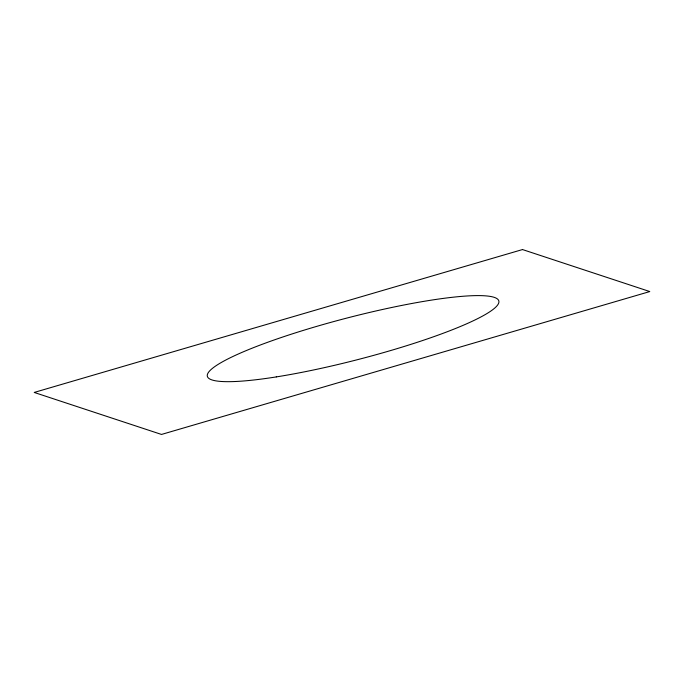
<?xml version="1.0" encoding="UTF-8"?>
<svg xmlns="http://www.w3.org/2000/svg" width="684" height="684" viewBox="0 0 684 684"><rect width="100%" height="100%" fill="white"/><g stroke="black" fill="none" stroke-linecap="round" stroke-linejoin="round"><path stroke-width="1.03" d="M522.499 249.557L34.2 392.445L161.501 434.443L649.8 291.555L522.499 249.557M276.293 376.91A150.565 21.478 -14.5 0 0 498.85 302.431A150.565 21.478 -14.5 0 0 284.014 336.588A150.565 21.478 -14.5 0 0 276.293 376.91"/></g></svg>
